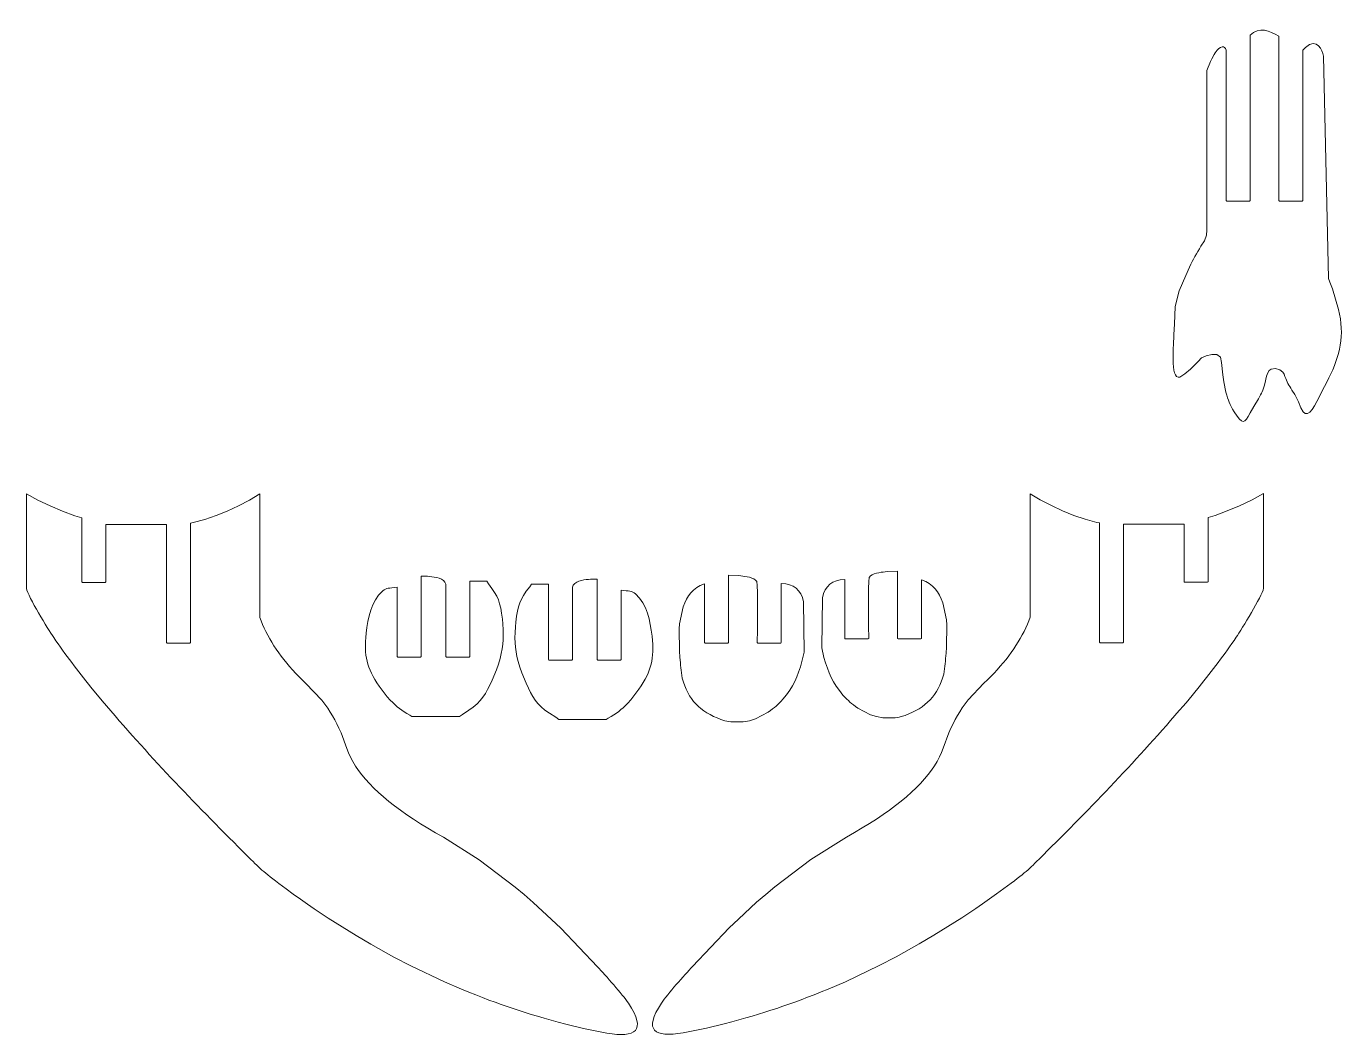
# Model space of a CAD drawing. Header units: inches. Extents: x -12.5 to 8.5, y -8.4 to 12.1.
# Drawn here: x -12.51 to -6.41, y 4.96 to 9.64 of the extents above; entities that cross this region are included whole.
import ezdxf

# ---------------------------------------------------------------- set-up
doc = ezdxf.new("R2010")
doc.units = ezdxf.units.IN
doc.header["$MEASUREMENT"] = 0
doc.layers.add('Layer 1', color=7, linetype='Continuous')

msp = doc.modelspace()

# ---------------------------------------------------------------- linework, layer by layer
at = {"layer": 'Layer 1', "color": 1, "lineweight": 9}
for points, knots in [([(-6.4816, 8.478), (-6.4816, 8.478), (-6.5052, 9.5076), (-6.5052, 9.5076), (-6.5052, 9.5076), (-6.5099, 9.5347), (-6.5347, 9.5948), (-6.5891, 9.547), (-6.5891, 9.547), (-6.5891, 9.547), (-6.6015, 9.5339), (-6.6015, 9.5339), (-6.6015, 9.5339), (-6.6015, 9.5339), (-6.6015, 8.8391), (-6.6015, 8.8391), (-6.6015, 8.8391), (-6.6015, 8.8391), (-6.6043, 8.8363), (-6.6043, 8.8363), (-6.6043, 8.8363), (-6.6043, 8.8363), (-6.7097, 8.8363), (-6.7097, 8.8363), (-6.7097, 8.8363), (-6.7097, 8.8363), (-6.7126, 8.8391), (-6.7126, 8.8391), (-6.7126, 8.8391), (-6.7126, 8.8391), (-6.7126, 9.599), (-6.7126, 9.599), (-6.7126, 9.599), (-6.7552, 9.6255), (-6.8036, 9.6448), (-6.8446, 9.6046), (-6.8446, 9.6046), (-6.8446, 9.6046), (-6.8446, 8.8391), (-6.8446, 8.8391), (-6.8446, 8.8391), (-6.8446, 8.8391), (-6.8474, 8.8363), (-6.8474, 8.8363), (-6.8474, 8.8363), (-6.8474, 8.8363), (-6.9528, 8.8363), (-6.9528, 8.8363), (-6.9528, 8.8363), (-6.9528, 8.8363), (-6.9556, 8.8391), (-6.9556, 8.8391), (-6.9556, 8.8391), (-6.9556, 8.8391), (-6.9556, 9.5342), (-6.9556, 9.5342), (-6.9556, 9.5342), (-6.9619, 9.5571), (-6.9841, 9.5572), (-7.0065, 9.523), (-7.0065, 9.523), (-7.0065, 9.523), (-7.0116, 9.5146), (-7.0116, 9.5146), (-7.0116, 9.5146), (-7.0116, 9.5146), (-7.0225, 9.4943), (-7.0225, 9.4943), (-7.0225, 9.4943), (-7.0225, 9.4943), (-7.0281, 9.4826), (-7.0281, 9.4826), (-7.0281, 9.4826), (-7.0281, 9.4826), (-7.0457, 9.4409), (-7.0457, 9.4409), (-7.0457, 9.4409), (-7.0457, 9.4409), (-7.0457, 8.7347), (-7.0457, 8.7347), (-7.0457, 8.7347), (-7.0457, 8.7347), (-7.0456, 8.7013), (-7.0456, 8.7013), (-7.0456, 8.7013), (-7.0456, 8.7013), (-7.0475, 8.678), (-7.0475, 8.678), (-7.0475, 8.678), (-7.0475, 8.678), (-7.0566, 8.6528), (-7.0566, 8.6528), (-7.0566, 8.6528), (-7.0566, 8.6528), (-7.0724, 8.6272), (-7.0724, 8.6272), (-7.0724, 8.6272), (-7.0921, 8.5943), (-7.1089, 8.5655), (-7.1252, 8.5307), (-7.1252, 8.5307), (-7.1252, 8.5307), (-7.1424, 8.4921), (-7.1424, 8.4921), (-7.1424, 8.4921), (-7.1424, 8.4921), (-7.158, 8.4558), (-7.158, 8.4558), (-7.158, 8.4558), (-7.158, 8.4558), (-7.1727, 8.4214), (-7.1727, 8.4214), (-7.1727, 8.4214), (-7.1727, 8.4214), (-7.1925, 8.3489), (-7.1925, 8.3489), (-7.1925, 8.3489), (-7.1925, 8.3489), (-7.1956, 8.2664), (-7.1956, 8.2664), (-7.1956, 8.2664), (-7.1956, 8.2664), (-7.1976, 8.2183), (-7.1976, 8.2183), (-7.1976, 8.2183), (-7.1976, 8.1851), (-7.2176, 8.0067), (-7.1701, 8.0216), (-7.1701, 8.0216), (-7.1701, 8.0216), (-7.1467, 8.0366), (-7.1467, 8.0366), (-7.1467, 8.0366), (-7.1467, 8.0366), (-7.1213, 8.0584), (-7.1213, 8.0584), (-7.1213, 8.0584), (-7.1213, 8.0584), (-7.0857, 8.0941), (-7.0857, 8.0941), (-7.0857, 8.0941), (-7.0857, 8.0941), (-7.0698, 8.1101), (-7.0698, 8.1101), (-7.0698, 8.1101), (-7.0698, 8.1101), (-7.0489, 8.1204), (-7.0489, 8.1204), (-7.0489, 8.1204), (-7.0489, 8.1204), (-7.0228, 8.1264), (-7.0228, 8.1264), (-7.0228, 8.1264), (-7.0228, 8.1264), (-6.9984, 8.1256), (-6.9984, 8.1256), (-6.9984, 8.1256), (-6.9984, 8.1256), (-6.9827, 8.1131), (-6.9827, 8.1131), (-6.9827, 8.1131), (-6.9827, 8.1131), (-6.9775, 8.0894), (-6.9775, 8.0894), (-6.9775, 8.0894), (-6.9775, 8.0894), (-6.9714, 8.0325), (-6.9714, 8.0325), (-6.9714, 8.0325), (-6.9714, 8.0325), (-6.9664, 7.9998), (-6.9664, 7.9998), (-6.9664, 7.9998), (-6.9664, 7.9998), (-6.9569, 7.9518), (-6.9569, 7.9518), (-6.9569, 7.9518), (-6.9453, 7.9115), (-6.9405, 7.8972), (-6.9187, 7.8611), (-6.9187, 7.8611), (-6.9187, 7.8611), (-6.9188, 7.8611), (-6.9188, 7.8611), (-6.9188, 7.8611), (-6.8795, 7.7986), (-6.8727, 7.8044), (-6.8444, 7.8568), (-6.8444, 7.8568), (-6.8444, 7.8568), (-6.8285, 7.8857), (-6.8285, 7.8857), (-6.8285, 7.8857), (-6.8285, 7.8857), (-6.8068, 7.9203), (-6.8068, 7.9203), (-6.8068, 7.9203), (-6.79, 7.9494), (-6.7863, 7.9573), (-6.7775, 7.9901), (-6.7775, 7.9901), (-6.7775, 7.9901), (-6.7685, 8.0259), (-6.7685, 8.0259), (-6.7685, 8.0259), (-6.7685, 8.0259), (-6.7632, 8.0408), (-6.7632, 8.0408), (-6.7632, 8.0408), (-6.7632, 8.0408), (-6.7566, 8.0517), (-6.7566, 8.0517), (-6.7566, 8.0517), (-6.7566, 8.0517), (-6.7481, 8.0584), (-6.7481, 8.0584), (-6.7481, 8.0584), (-6.7481, 8.0584), (-6.7275, 8.0617), (-6.7275, 8.0617), (-6.7275, 8.0617), (-6.7275, 8.0617), (-6.7077, 8.0558), (-6.7077, 8.0558), (-6.7077, 8.0558), (-6.7077, 8.0558), (-6.6932, 8.044), (-6.6932, 8.044), (-6.6932, 8.044), (-6.6932, 8.044), (-6.6881, 8.0348), (-6.6881, 8.0348), (-6.6881, 8.0348), (-6.6881, 8.0348), (-6.684, 8.0242), (-6.684, 8.0242), (-6.684, 8.0242), (-6.6739, 7.999), (-6.6673, 7.9841), (-6.6519, 7.9614), (-6.6519, 7.9614), (-6.6519, 7.9614), (-6.6382, 7.9407), (-6.6382, 7.9407), (-6.6382, 7.9407), (-6.6382, 7.9407), (-6.6217, 7.9069), (-6.6217, 7.9069), (-6.6217, 7.9069), (-6.5916, 7.8165), (-6.5674, 7.8526), (-6.5362, 7.9079), (-6.5362, 7.9079), (-6.5362, 7.9079), (-6.5001, 7.9779), (-6.5001, 7.9779), (-6.5001, 7.9779), (-6.5001, 7.9779), (-6.4897, 7.9983), (-6.4897, 7.9983), (-6.4897, 7.9983), (-6.4371, 8.1021), (-6.4077, 8.1955), (-6.431, 8.3122), (-6.431, 8.3122), (-6.431, 8.3122), (-6.4364, 8.335), (-6.4364, 8.335), (-6.4364, 8.335), (-6.4364, 8.335), (-6.4639, 8.4295), (-6.4639, 8.4295), (-6.4639, 8.4295), (-6.4639, 8.4295), (-6.4756, 8.4609), (-6.4756, 8.4609), (-6.4756, 8.4609), (-6.4756, 8.4609), (-6.4816, 8.478), (-6.4816, 8.478)], [0, 0, 0, 0, 0.014286, 0.014286, 0.014286, 0.014286, 0.028571, 0.028571, 0.028571, 0.028571, 0.042857, 0.042857, 0.042857, 0.042857, 0.057143, 0.057143, 0.057143, 0.057143, 0.071429, 0.071429, 0.071429, 0.071429, 0.085714, 0.085714, 0.085714, 0.085714, 0.1, 0.1, 0.1, 0.1, 0.114286, 0.114286, 0.114286, 0.114286, 0.128571, 0.128571, 0.128571, 0.128571, 0.142857, 0.142857, 0.142857, 0.142857, 0.157143, 0.157143, 0.157143, 0.157143, 0.171429, 0.171429, 0.171429, 0.171429, 0.185714, 0.185714, 0.185714, 0.185714, 0.2, 0.2, 0.2, 0.2, 0.214286, 0.214286, 0.214286, 0.214286, 0.228571, 0.228571, 0.228571, 0.228571, 0.242857, 0.242857, 0.242857, 0.242857, 0.257143, 0.257143, 0.257143, 0.257143, 0.271429, 0.271429, 0.271429, 0.271429, 0.285714, 0.285714, 0.285714, 0.285714, 0.3, 0.3, 0.3, 0.3, 0.314286, 0.314286, 0.314286, 0.314286, 0.328571, 0.328571, 0.328571, 0.328571, 0.342857, 0.342857, 0.342857, 0.342857, 0.357143, 0.357143, 0.357143, 0.357143, 0.371429, 0.371429, 0.371429, 0.371429, 0.385714, 0.385714, 0.385714, 0.385714, 0.4, 0.4, 0.4, 0.4, 0.414286, 0.414286, 0.414286, 0.414286, 0.428571, 0.428571, 0.428571, 0.428571, 0.442857, 0.442857, 0.442857, 0.442857, 0.457143, 0.457143, 0.457143, 0.457143, 0.471429, 0.471429, 0.471429, 0.471429, 0.485714, 0.485714, 0.485714, 0.485714, 0.5, 0.5, 0.5, 0.5, 0.514286, 0.514286, 0.514286, 0.514286, 0.528571, 0.528571, 0.528571, 0.528571, 0.542857, 0.542857, 0.542857, 0.542857, 0.557143, 0.557143, 0.557143, 0.557143, 0.571429, 0.571429, 0.571429, 0.571429, 0.585714, 0.585714, 0.585714, 0.585714, 0.6, 0.6, 0.6, 0.6, 0.614286, 0.614286, 0.614286, 0.614286, 0.628571, 0.628571, 0.628571, 0.628571, 0.642857, 0.642857, 0.642857, 0.642857, 0.657143, 0.657143, 0.657143, 0.657143, 0.671429, 0.671429, 0.671429, 0.671429, 0.685714, 0.685714, 0.685714, 0.685714, 0.7, 0.7, 0.7, 0.7, 0.714286, 0.714286, 0.714286, 0.714286, 0.728571, 0.728571, 0.728571, 0.728571, 0.742857, 0.742857, 0.742857, 0.742857, 0.757143, 0.757143, 0.757143, 0.757143, 0.771429, 0.771429, 0.771429, 0.771429, 0.785714, 0.785714, 0.785714, 0.785714, 0.8, 0.8, 0.8, 0.8, 0.814286, 0.814286, 0.814286, 0.814286, 0.828571, 0.828571, 0.828571, 0.828571, 0.842857, 0.842857, 0.842857, 0.842857, 0.857143, 0.857143, 0.857143, 0.857143, 0.871429, 0.871429, 0.871429, 0.871429, 0.885714, 0.885714, 0.885714, 0.885714, 0.9, 0.9, 0.9, 0.9, 0.914286, 0.914286, 0.914286, 0.914286, 0.928571, 0.928571, 0.928571, 0.928571, 0.942857, 0.942857, 0.942857, 0.942857, 0.957143, 0.957143, 0.957143, 0.957143, 0.971429, 0.971429, 0.971429, 0.971429, 0.985714, 0.985714, 0.985714, 0.985714, 1, 1, 1, 1]), ([(-11.7507, 6.7902), (-11.7507, 6.7902), (-11.8562, 6.7902), (-11.8562, 6.7902), (-11.8562, 6.7902), (-11.8562, 6.7902), (-11.859, 6.793), (-11.859, 6.793), (-11.859, 6.793), (-11.859, 6.793), (-11.859, 7.3394), (-11.859, 7.3394), (-11.859, 7.3394), (-11.859, 7.3394), (-12.1391, 7.3394), (-12.1391, 7.3394), (-12.1391, 7.3394), (-12.1391, 7.3394), (-12.1391, 7.0733), (-12.1391, 7.0733), (-12.1391, 7.0733), (-12.1391, 7.0733), (-12.1419, 7.0705), (-12.1419, 7.0705), (-12.1419, 7.0705), (-12.1419, 7.0705), (-12.2473, 7.0705), (-12.2473, 7.0705), (-12.2473, 7.0705), (-12.2473, 7.0705), (-12.2502, 7.0733), (-12.2502, 7.0733), (-12.2502, 7.0733), (-12.2502, 7.0733), (-12.2502, 7.3698), (-12.2502, 7.3698), (-12.2502, 7.3698), (-12.2502, 7.3698), (-12.2827, 7.38), (-12.2827, 7.38), (-12.2827, 7.38), (-12.2827, 7.38), (-12.3393, 7.4009), (-12.3393, 7.4009), (-12.3393, 7.4009), (-12.3393, 7.4009), (-12.3963, 7.425), (-12.3963, 7.425), (-12.3963, 7.425), (-12.3963, 7.425), (-12.4536, 7.4523), (-12.4536, 7.4523), (-12.4536, 7.4523), (-12.4536, 7.4523), (-12.5071, 7.4807), (-12.5071, 7.4807), (-12.5071, 7.4807), (-12.5071, 7.4807), (-12.5071, 7.043), (-12.5071, 7.043), (-12.5071, 7.043), (-12.4992, 7.0053), (-12.4063, 6.8546), (-12.3807, 6.8165), (-12.3807, 6.8165), (-12.3262, 6.7357), (-12.2692, 6.6628), (-12.2088, 6.5867), (-12.2088, 6.5867), (-12.2088, 6.5867), (-12.156, 6.5226), (-12.156, 6.5226), (-12.156, 6.5226), (-11.9452, 6.2741), (-11.7359, 6.0551), (-11.5048, 5.8253), (-11.5048, 5.8253), (-11.4277, 5.7486), (-11.4248, 5.7423), (-11.3387, 5.6777), (-11.3387, 5.6777), (-11.1581, 5.5421), (-11.0037, 5.4451), (-10.8064, 5.3367), (-10.8064, 5.3367), (-10.8064, 5.3367), (-10.7286, 5.2963), (-10.7286, 5.2963), (-10.7286, 5.2963), (-10.7286, 5.2963), (-10.572, 5.2218), (-10.572, 5.2218), (-10.572, 5.2218), (-10.572, 5.2218), (-10.4931, 5.1878), (-10.4931, 5.1878), (-10.4931, 5.1878), (-10.309, 5.1133), (-10.2029, 5.0777), (-10.011, 5.0267), (-10.011, 5.0267), (-10.011, 5.0267), (-9.9293, 5.0072), (-9.9293, 5.0072), (-9.9293, 5.0072), (-9.9293, 5.0072), (-9.8213, 4.9847), (-9.8213, 4.9847), (-9.8213, 4.9847), (-9.6882, 4.9641), (-9.6361, 4.993), (-9.7212, 5.1231), (-9.7212, 5.1231), (-9.7486, 5.165), (-9.8278, 5.2514), (-9.8643, 5.2924), (-9.8643, 5.2924), (-9.8643, 5.2924), (-10.0349, 5.4707), (-10.0349, 5.4707), (-10.0349, 5.4707), (-10.0349, 5.4707), (-10.0772, 5.5116), (-10.0772, 5.5116), (-10.0772, 5.5116), (-10.0772, 5.5116), (-10.1616, 5.5893), (-10.1616, 5.5893), (-10.1616, 5.5893), (-10.1616, 5.5893), (-10.2036, 5.626), (-10.2036, 5.626), (-10.2036, 5.626), (-10.2036, 5.626), (-10.2455, 5.6612), (-10.2455, 5.6612), (-10.2455, 5.6612), (-10.2455, 5.6612), (-10.4121, 5.7878), (-10.4121, 5.7878), (-10.4121, 5.7878), (-10.4121, 5.7878), (-10.5768, 5.8914), (-10.5768, 5.8914), (-10.5768, 5.8914), (-10.5768, 5.8914), (-10.614, 5.9123), (-10.614, 5.9123), (-10.614, 5.9123), (-10.614, 5.9123), (-10.6496, 5.9332), (-10.6496, 5.9332), (-10.6496, 5.9332), (-10.6496, 5.9332), (-10.6836, 5.954), (-10.6836, 5.954), (-10.6836, 5.954), (-10.6836, 5.954), (-10.7162, 5.9748), (-10.7162, 5.9748), (-10.7162, 5.9748), (-10.7162, 5.9748), (-10.7471, 5.9956), (-10.7471, 5.9956), (-10.7471, 5.9956), (-10.7471, 5.9956), (-10.7765, 6.0163), (-10.7765, 6.0163), (-10.7765, 6.0163), (-10.7765, 6.0163), (-10.8043, 6.037), (-10.8043, 6.037), (-10.8043, 6.037), (-10.8043, 6.037), (-10.8306, 6.0576), (-10.8306, 6.0576), (-10.8306, 6.0576), (-10.8306, 6.0576), (-10.8553, 6.0782), (-10.8553, 6.0782), (-10.8553, 6.0782), (-10.8553, 6.0782), (-10.8785, 6.0987), (-10.8785, 6.0987), (-10.8785, 6.0987), (-10.8785, 6.0987), (-10.9001, 6.1192), (-10.9001, 6.1192), (-10.9001, 6.1192), (-10.9001, 6.1192), (-10.9201, 6.1397), (-10.9201, 6.1397), (-10.9201, 6.1397), (-10.9201, 6.1397), (-10.9386, 6.1601), (-10.9386, 6.1601), (-10.9386, 6.1601), (-10.9386, 6.1601), (-10.9555, 6.1805), (-10.9555, 6.1805), (-10.9555, 6.1805), (-10.9555, 6.1805), (-10.9709, 6.2009), (-10.9709, 6.2009), (-10.9709, 6.2009), (-10.9709, 6.2009), (-10.9847, 6.2212), (-10.9847, 6.2212), (-10.9847, 6.2212), (-10.9847, 6.2212), (-10.9969, 6.2416), (-10.9969, 6.2416), (-10.9969, 6.2416), (-10.9969, 6.2416), (-11.0076, 6.2618), (-11.0076, 6.2618), (-11.0076, 6.2618), (-11.0076, 6.2618), (-11.0167, 6.2821), (-11.0167, 6.2821), (-11.0167, 6.2821), (-11.0167, 6.2821), (-11.0242, 6.3023), (-11.0242, 6.3023), (-11.0242, 6.3023), (-11.0242, 6.3023), (-11.0509, 6.3742), (-11.0509, 6.3742), (-11.0509, 6.3742), (-11.0775, 6.4345), (-11.0998, 6.474), (-11.1401, 6.5262), (-11.1401, 6.5262), (-11.1401, 6.5262), (-11.2134, 6.603), (-11.2134, 6.603), (-11.2134, 6.603), (-11.2134, 6.603), (-11.2296, 6.6187), (-11.2296, 6.6187), (-11.2296, 6.6187), (-11.2296, 6.6187), (-11.2453, 6.6344), (-11.2453, 6.6344), (-11.2453, 6.6344), (-11.2453, 6.6344), (-11.2604, 6.6502), (-11.2604, 6.6502), (-11.2604, 6.6502), (-11.2604, 6.6502), (-11.275, 6.666), (-11.275, 6.666), (-11.275, 6.666), (-11.275, 6.666), (-11.289, 6.6819), (-11.289, 6.6819), (-11.289, 6.6819), (-11.289, 6.6819), (-11.3024, 6.6978), (-11.3024, 6.6978), (-11.3024, 6.6978), (-11.3024, 6.6978), (-11.3154, 6.7137), (-11.3154, 6.7137), (-11.3154, 6.7137), (-11.3154, 6.7137), (-11.3277, 6.7297), (-11.3277, 6.7297), (-11.3277, 6.7297), (-11.3277, 6.7297), (-11.3395, 6.7458), (-11.3395, 6.7458), (-11.3395, 6.7458), (-11.3395, 6.7458), (-11.3508, 6.7619), (-11.3508, 6.7619), (-11.3508, 6.7619), (-11.3508, 6.7619), (-11.3615, 6.7781), (-11.3615, 6.7781), (-11.3615, 6.7781), (-11.3615, 6.7781), (-11.3716, 6.7943), (-11.3716, 6.7943), (-11.3716, 6.7943), (-11.3716, 6.7943), (-11.3812, 6.8106), (-11.3812, 6.8106), (-11.3812, 6.8106), (-11.3812, 6.8106), (-11.3902, 6.8269), (-11.3902, 6.8269), (-11.3902, 6.8269), (-11.3902, 6.8269), (-11.3987, 6.8432), (-11.3987, 6.8432), (-11.3987, 6.8432), (-11.3987, 6.8432), (-11.4066, 6.8596), (-11.4066, 6.8596), (-11.4066, 6.8596), (-11.4066, 6.8596), (-11.414, 6.8761), (-11.414, 6.8761), (-11.414, 6.8761), (-11.414, 6.8761), (-11.4208, 6.8926), (-11.4208, 6.8926), (-11.4208, 6.8926), (-11.4208, 6.8926), (-11.4271, 6.9092), (-11.4271, 6.9092), (-11.4271, 6.9092), (-11.4271, 6.9092), (-11.4272, 7.4804), (-11.4272, 7.4804), (-11.4272, 7.4804), (-11.4272, 7.4804), (-11.474, 7.4525), (-11.474, 7.4525), (-11.474, 7.4525), (-11.474, 7.4525), (-11.5255, 7.4251), (-11.5255, 7.4251), (-11.5255, 7.4251), (-11.5255, 7.4251), (-11.5773, 7.401), (-11.5773, 7.401), (-11.5773, 7.401), (-11.5773, 7.401), (-11.6295, 7.3801), (-11.6295, 7.3801), (-11.6295, 7.3801), (-11.6295, 7.3801), (-11.682, 7.3623), (-11.682, 7.3623), (-11.682, 7.3623), (-11.682, 7.3623), (-11.7349, 7.3478), (-11.7349, 7.3478), (-11.7349, 7.3478), (-11.7349, 7.3478), (-11.7479, 7.3451), (-11.7479, 7.3451), (-11.7479, 7.3451), (-11.7479, 7.3451), (-11.7479, 6.793), (-11.7479, 6.793), (-11.7479, 6.793), (-11.7479, 6.793), (-11.7507, 6.7902), (-11.7507, 6.7902)], [0, 0, 0, 0, 0.011364, 0.011364, 0.011364, 0.011364, 0.022727, 0.022727, 0.022727, 0.022727, 0.034091, 0.034091, 0.034091, 0.034091, 0.045455, 0.045455, 0.045455, 0.045455, 0.056818, 0.056818, 0.056818, 0.056818, 0.068182, 0.068182, 0.068182, 0.068182, 0.079545, 0.079545, 0.079545, 0.079545, 0.090909, 0.090909, 0.090909, 0.090909, 0.102273, 0.102273, 0.102273, 0.102273, 0.113636, 0.113636, 0.113636, 0.113636, 0.125, 0.125, 0.125, 0.125, 0.136364, 0.136364, 0.136364, 0.136364, 0.147727, 0.147727, 0.147727, 0.147727, 0.159091, 0.159091, 0.159091, 0.159091, 0.170455, 0.170455, 0.170455, 0.170455, 0.181818, 0.181818, 0.181818, 0.181818, 0.193182, 0.193182, 0.193182, 0.193182, 0.204545, 0.204545, 0.204545, 0.204545, 0.215909, 0.215909, 0.215909, 0.215909, 0.227273, 0.227273, 0.227273, 0.227273, 0.238636, 0.238636, 0.238636, 0.238636, 0.25, 0.25, 0.25, 0.25, 0.261364, 0.261364, 0.261364, 0.261364, 0.272727, 0.272727, 0.272727, 0.272727, 0.284091, 0.284091, 0.284091, 0.284091, 0.295455, 0.295455, 0.295455, 0.295455, 0.306818, 0.306818, 0.306818, 0.306818, 0.318182, 0.318182, 0.318182, 0.318182, 0.329545, 0.329545, 0.329545, 0.329545, 0.340909, 0.340909, 0.340909, 0.340909, 0.352273, 0.352273, 0.352273, 0.352273, 0.363636, 0.363636, 0.363636, 0.363636, 0.375, 0.375, 0.375, 0.375, 0.386364, 0.386364, 0.386364, 0.386364, 0.397727, 0.397727, 0.397727, 0.397727, 0.409091, 0.409091, 0.409091, 0.409091, 0.420455, 0.420455, 0.420455, 0.420455, 0.431818, 0.431818, 0.431818, 0.431818, 0.443182, 0.443182, 0.443182, 0.443182, 0.454545, 0.454545, 0.454545, 0.454545, 0.465909, 0.465909, 0.465909, 0.465909, 0.477273, 0.477273, 0.477273, 0.477273, 0.488636, 0.488636, 0.488636, 0.488636, 0.5, 0.5, 0.5, 0.5, 0.511364, 0.511364, 0.511364, 0.511364, 0.522727, 0.522727, 0.522727, 0.522727, 0.534091, 0.534091, 0.534091, 0.534091, 0.545455, 0.545455, 0.545455, 0.545455, 0.556818, 0.556818, 0.556818, 0.556818, 0.568182, 0.568182, 0.568182, 0.568182, 0.579545, 0.579545, 0.579545, 0.579545, 0.590909, 0.590909, 0.590909, 0.590909, 0.602273, 0.602273, 0.602273, 0.602273, 0.613636, 0.613636, 0.613636, 0.613636, 0.625, 0.625, 0.625, 0.625, 0.636364, 0.636364, 0.636364, 0.636364, 0.647727, 0.647727, 0.647727, 0.647727, 0.659091, 0.659091, 0.659091, 0.659091, 0.670455, 0.670455, 0.670455, 0.670455, 0.681818, 0.681818, 0.681818, 0.681818, 0.693182, 0.693182, 0.693182, 0.693182, 0.704545, 0.704545, 0.704545, 0.704545, 0.715909, 0.715909, 0.715909, 0.715909, 0.727273, 0.727273, 0.727273, 0.727273, 0.738636, 0.738636, 0.738636, 0.738636, 0.75, 0.75, 0.75, 0.75, 0.761364, 0.761364, 0.761364, 0.761364, 0.772727, 0.772727, 0.772727, 0.772727, 0.784091, 0.784091, 0.784091, 0.784091, 0.795455, 0.795455, 0.795455, 0.795455, 0.806818, 0.806818, 0.806818, 0.806818, 0.818182, 0.818182, 0.818182, 0.818182, 0.829545, 0.829545, 0.829545, 0.829545, 0.840909, 0.840909, 0.840909, 0.840909, 0.852273, 0.852273, 0.852273, 0.852273, 0.863636, 0.863636, 0.863636, 0.863636, 0.875, 0.875, 0.875, 0.875, 0.886364, 0.886364, 0.886364, 0.886364, 0.897727, 0.897727, 0.897727, 0.897727, 0.909091, 0.909091, 0.909091, 0.909091, 0.920455, 0.920455, 0.920455, 0.920455, 0.931818, 0.931818, 0.931818, 0.931818, 0.943182, 0.943182, 0.943182, 0.943182, 0.954545, 0.954545, 0.954545, 0.954545, 0.965909, 0.965909, 0.965909, 0.965909, 0.977273, 0.977273, 0.977273, 0.977273, 0.988636, 0.988636, 0.988636, 0.988636, 1, 1, 1, 1]), ([(-7.5391, 6.7914), (-7.5391, 6.7914), (-7.4336, 6.7914), (-7.4336, 6.7914), (-7.4336, 6.7914), (-7.4336, 6.7914), (-7.4308, 6.7942), (-7.4308, 6.7942), (-7.4308, 6.7942), (-7.4308, 6.7942), (-7.4308, 7.3406), (-7.4308, 7.3406), (-7.4308, 7.3406), (-7.4308, 7.3406), (-7.1507, 7.3406), (-7.1507, 7.3406), (-7.1507, 7.3406), (-7.1507, 7.3406), (-7.1507, 7.0745), (-7.1507, 7.0745), (-7.1507, 7.0745), (-7.1507, 7.0745), (-7.1479, 7.0717), (-7.1479, 7.0717), (-7.1479, 7.0717), (-7.1479, 7.0717), (-7.0425, 7.0717), (-7.0425, 7.0717), (-7.0425, 7.0717), (-7.0425, 7.0717), (-7.0396, 7.0745), (-7.0396, 7.0745), (-7.0396, 7.0745), (-7.0396, 7.0745), (-7.0396, 7.371), (-7.0396, 7.371), (-7.0396, 7.371), (-7.0396, 7.371), (-7.0071, 7.3812), (-7.0071, 7.3812), (-7.0071, 7.3812), (-7.0071, 7.3812), (-6.9505, 7.4021), (-6.9505, 7.4021), (-6.9505, 7.4021), (-6.9505, 7.4021), (-6.8935, 7.4263), (-6.8935, 7.4263), (-6.8935, 7.4263), (-6.8935, 7.4263), (-6.8362, 7.4536), (-6.8362, 7.4536), (-6.8362, 7.4536), (-6.8362, 7.4536), (-6.7827, 7.482), (-6.7827, 7.482), (-6.7827, 7.482), (-6.7827, 7.482), (-6.7827, 7.0442), (-6.7827, 7.0442), (-6.7827, 7.0442), (-6.7906, 7.0065), (-6.8834, 6.8559), (-6.9091, 6.8178), (-6.9091, 6.8178), (-6.9635, 6.7369), (-7.0205, 6.664), (-7.081, 6.5879), (-7.081, 6.5879), (-7.081, 6.5879), (-7.1337, 6.5238), (-7.1337, 6.5238), (-7.1337, 6.5238), (-7.3446, 6.2753), (-7.5539, 6.0564), (-7.785, 5.8266), (-7.785, 5.8266), (-7.8621, 5.7499), (-7.865, 5.7435), (-7.9511, 5.6789), (-7.9511, 5.6789), (-8.1317, 5.5434), (-8.2861, 5.4464), (-8.4834, 5.338), (-8.4834, 5.338), (-8.4834, 5.338), (-8.5612, 5.2976), (-8.5612, 5.2976), (-8.5612, 5.2976), (-8.5612, 5.2976), (-8.7178, 5.2231), (-8.7178, 5.2231), (-8.7178, 5.2231), (-8.7178, 5.2231), (-8.7966, 5.189), (-8.7966, 5.189), (-8.7966, 5.189), (-8.9808, 5.1146), (-9.0869, 5.079), (-9.2788, 5.028), (-9.2788, 5.028), (-9.2788, 5.028), (-9.3605, 5.0084), (-9.3605, 5.0084), (-9.3605, 5.0084), (-9.3605, 5.0084), (-9.4685, 4.986), (-9.4685, 4.986), (-9.4685, 4.986), (-9.6016, 4.9654), (-9.6537, 4.9942), (-9.5686, 5.1244), (-9.5686, 5.1244), (-9.5411, 5.1663), (-9.462, 5.2526), (-9.4254, 5.2937), (-9.4254, 5.2937), (-9.4254, 5.2937), (-9.2549, 5.472), (-9.2549, 5.472), (-9.2549, 5.472), (-9.2549, 5.472), (-9.2126, 5.5129), (-9.2126, 5.5129), (-9.2126, 5.5129), (-9.2126, 5.5129), (-9.1282, 5.5905), (-9.1282, 5.5905), (-9.1282, 5.5905), (-9.1282, 5.5905), (-9.0861, 5.6273), (-9.0861, 5.6273), (-9.0861, 5.6273), (-9.0861, 5.6273), (-9.0443, 5.6625), (-9.0443, 5.6625), (-9.0443, 5.6625), (-9.0443, 5.6625), (-8.8777, 5.7891), (-8.8777, 5.7891), (-8.8777, 5.7891), (-8.8777, 5.7891), (-8.713, 5.8927), (-8.713, 5.8927), (-8.713, 5.8927), (-8.713, 5.8927), (-8.6758, 5.9136), (-8.6758, 5.9136), (-8.6758, 5.9136), (-8.6758, 5.9136), (-8.6402, 5.9345), (-8.6402, 5.9345), (-8.6402, 5.9345), (-8.6402, 5.9345), (-8.6061, 5.9553), (-8.6061, 5.9553), (-8.6061, 5.9553), (-8.6061, 5.9553), (-8.5736, 5.9761), (-8.5736, 5.9761), (-8.5736, 5.9761), (-8.5736, 5.9761), (-8.5427, 5.9968), (-8.5427, 5.9968), (-8.5427, 5.9968), (-8.5427, 5.9968), (-8.5133, 6.0175), (-8.5133, 6.0175), (-8.5133, 6.0175), (-8.5133, 6.0175), (-8.4855, 6.0382), (-8.4855, 6.0382), (-8.4855, 6.0382), (-8.4855, 6.0382), (-8.4592, 6.0588), (-8.4592, 6.0588), (-8.4592, 6.0588), (-8.4592, 6.0588), (-8.4345, 6.0794), (-8.4345, 6.0794), (-8.4345, 6.0794), (-8.4345, 6.0794), (-8.4113, 6.1), (-8.4113, 6.1), (-8.4113, 6.1), (-8.4113, 6.1), (-8.3897, 6.1205), (-8.3897, 6.1205), (-8.3897, 6.1205), (-8.3897, 6.1205), (-8.3697, 6.1409), (-8.3697, 6.1409), (-8.3697, 6.1409), (-8.3697, 6.1409), (-8.3512, 6.1614), (-8.3512, 6.1614), (-8.3512, 6.1614), (-8.3512, 6.1614), (-8.3343, 6.1818), (-8.3343, 6.1818), (-8.3343, 6.1818), (-8.3343, 6.1818), (-8.3189, 6.2022), (-8.3189, 6.2022), (-8.3189, 6.2022), (-8.3189, 6.2022), (-8.3051, 6.2225), (-8.3051, 6.2225), (-8.3051, 6.2225), (-8.3051, 6.2225), (-8.2929, 6.2428), (-8.2929, 6.2428), (-8.2929, 6.2428), (-8.2929, 6.2428), (-8.2822, 6.2631), (-8.2822, 6.2631), (-8.2822, 6.2631), (-8.2822, 6.2631), (-8.2731, 6.2833), (-8.2731, 6.2833), (-8.2731, 6.2833), (-8.2731, 6.2833), (-8.2656, 6.3036), (-8.2656, 6.3036), (-8.2656, 6.3036), (-8.2656, 6.3036), (-8.2388, 6.3755), (-8.2388, 6.3755), (-8.2388, 6.3755), (-8.2123, 6.4357), (-8.19, 6.4752), (-8.1497, 6.5275), (-8.1497, 6.5275), (-8.1497, 6.5275), (-8.0764, 6.6043), (-8.0764, 6.6043), (-8.0764, 6.6043), (-8.0764, 6.6043), (-8.0602, 6.62), (-8.0602, 6.62), (-8.0602, 6.62), (-8.0602, 6.62), (-8.0445, 6.6357), (-8.0445, 6.6357), (-8.0445, 6.6357), (-8.0445, 6.6357), (-8.0294, 6.6514), (-8.0294, 6.6514), (-8.0294, 6.6514), (-8.0294, 6.6514), (-8.0148, 6.6672), (-8.0148, 6.6672), (-8.0148, 6.6672), (-8.0148, 6.6672), (-8.0008, 6.6831), (-8.0008, 6.6831), (-8.0008, 6.6831), (-8.0008, 6.6831), (-7.9873, 6.699), (-7.9873, 6.699), (-7.9873, 6.699), (-7.9873, 6.699), (-7.9744, 6.715), (-7.9744, 6.715), (-7.9744, 6.715), (-7.9744, 6.715), (-7.9621, 6.731), (-7.9621, 6.731), (-7.9621, 6.731), (-7.9621, 6.731), (-7.9503, 6.747), (-7.9503, 6.747), (-7.9503, 6.747), (-7.9503, 6.747), (-7.939, 6.7632), (-7.939, 6.7632), (-7.939, 6.7632), (-7.939, 6.7632), (-7.9283, 6.7793), (-7.9283, 6.7793), (-7.9283, 6.7793), (-7.9283, 6.7793), (-7.9182, 6.7955), (-7.9182, 6.7955), (-7.9182, 6.7955), (-7.9182, 6.7955), (-7.9086, 6.8118), (-7.9086, 6.8118), (-7.9086, 6.8118), (-7.9086, 6.8118), (-7.8996, 6.8281), (-7.8996, 6.8281), (-7.8996, 6.8281), (-7.8996, 6.8281), (-7.8911, 6.8445), (-7.8911, 6.8445), (-7.8911, 6.8445), (-7.8911, 6.8445), (-7.8832, 6.8609), (-7.8832, 6.8609), (-7.8832, 6.8609), (-7.8832, 6.8609), (-7.8758, 6.8774), (-7.8758, 6.8774), (-7.8758, 6.8774), (-7.8758, 6.8774), (-7.869, 6.8939), (-7.869, 6.8939), (-7.869, 6.8939), (-7.869, 6.8939), (-7.8627, 6.9104), (-7.8627, 6.9104), (-7.8627, 6.9104), (-7.8627, 6.9104), (-7.8625, 7.4817), (-7.8625, 7.4817), (-7.8625, 7.4817), (-7.8625, 7.4817), (-7.8158, 7.4537), (-7.8158, 7.4537), (-7.8158, 7.4537), (-7.8158, 7.4537), (-7.7643, 7.4264), (-7.7643, 7.4264), (-7.7643, 7.4264), (-7.7643, 7.4264), (-7.7125, 7.4022), (-7.7125, 7.4022), (-7.7125, 7.4022), (-7.7125, 7.4022), (-7.6603, 7.3813), (-7.6603, 7.3813), (-7.6603, 7.3813), (-7.6603, 7.3813), (-7.6078, 7.3636), (-7.6078, 7.3636), (-7.6078, 7.3636), (-7.6078, 7.3636), (-7.5549, 7.3491), (-7.5549, 7.3491), (-7.5549, 7.3491), (-7.5549, 7.3491), (-7.5419, 7.3463), (-7.5419, 7.3463), (-7.5419, 7.3463), (-7.5419, 7.3463), (-7.5419, 6.7942), (-7.5419, 6.7942), (-7.5419, 6.7942), (-7.5419, 6.7942), (-7.5391, 6.7914), (-7.5391, 6.7914)], [0, 0, 0, 0, 0.011364, 0.011364, 0.011364, 0.011364, 0.022727, 0.022727, 0.022727, 0.022727, 0.034091, 0.034091, 0.034091, 0.034091, 0.045455, 0.045455, 0.045455, 0.045455, 0.056818, 0.056818, 0.056818, 0.056818, 0.068182, 0.068182, 0.068182, 0.068182, 0.079545, 0.079545, 0.079545, 0.079545, 0.090909, 0.090909, 0.090909, 0.090909, 0.102273, 0.102273, 0.102273, 0.102273, 0.113636, 0.113636, 0.113636, 0.113636, 0.125, 0.125, 0.125, 0.125, 0.136364, 0.136364, 0.136364, 0.136364, 0.147727, 0.147727, 0.147727, 0.147727, 0.159091, 0.159091, 0.159091, 0.159091, 0.170455, 0.170455, 0.170455, 0.170455, 0.181818, 0.181818, 0.181818, 0.181818, 0.193182, 0.193182, 0.193182, 0.193182, 0.204545, 0.204545, 0.204545, 0.204545, 0.215909, 0.215909, 0.215909, 0.215909, 0.227273, 0.227273, 0.227273, 0.227273, 0.238636, 0.238636, 0.238636, 0.238636, 0.25, 0.25, 0.25, 0.25, 0.261364, 0.261364, 0.261364, 0.261364, 0.272727, 0.272727, 0.272727, 0.272727, 0.284091, 0.284091, 0.284091, 0.284091, 0.295455, 0.295455, 0.295455, 0.295455, 0.306818, 0.306818, 0.306818, 0.306818, 0.318182, 0.318182, 0.318182, 0.318182, 0.329545, 0.329545, 0.329545, 0.329545, 0.340909, 0.340909, 0.340909, 0.340909, 0.352273, 0.352273, 0.352273, 0.352273, 0.363636, 0.363636, 0.363636, 0.363636, 0.375, 0.375, 0.375, 0.375, 0.386364, 0.386364, 0.386364, 0.386364, 0.397727, 0.397727, 0.397727, 0.397727, 0.409091, 0.409091, 0.409091, 0.409091, 0.420455, 0.420455, 0.420455, 0.420455, 0.431818, 0.431818, 0.431818, 0.431818, 0.443182, 0.443182, 0.443182, 0.443182, 0.454545, 0.454545, 0.454545, 0.454545, 0.465909, 0.465909, 0.465909, 0.465909, 0.477273, 0.477273, 0.477273, 0.477273, 0.488636, 0.488636, 0.488636, 0.488636, 0.5, 0.5, 0.5, 0.5, 0.511364, 0.511364, 0.511364, 0.511364, 0.522727, 0.522727, 0.522727, 0.522727, 0.534091, 0.534091, 0.534091, 0.534091, 0.545455, 0.545455, 0.545455, 0.545455, 0.556818, 0.556818, 0.556818, 0.556818, 0.568182, 0.568182, 0.568182, 0.568182, 0.579545, 0.579545, 0.579545, 0.579545, 0.590909, 0.590909, 0.590909, 0.590909, 0.602273, 0.602273, 0.602273, 0.602273, 0.613636, 0.613636, 0.613636, 0.613636, 0.625, 0.625, 0.625, 0.625, 0.636364, 0.636364, 0.636364, 0.636364, 0.647727, 0.647727, 0.647727, 0.647727, 0.659091, 0.659091, 0.659091, 0.659091, 0.670455, 0.670455, 0.670455, 0.670455, 0.681818, 0.681818, 0.681818, 0.681818, 0.693182, 0.693182, 0.693182, 0.693182, 0.704545, 0.704545, 0.704545, 0.704545, 0.715909, 0.715909, 0.715909, 0.715909, 0.727273, 0.727273, 0.727273, 0.727273, 0.738636, 0.738636, 0.738636, 0.738636, 0.75, 0.75, 0.75, 0.75, 0.761364, 0.761364, 0.761364, 0.761364, 0.772727, 0.772727, 0.772727, 0.772727, 0.784091, 0.784091, 0.784091, 0.784091, 0.795455, 0.795455, 0.795455, 0.795455, 0.806818, 0.806818, 0.806818, 0.806818, 0.818182, 0.818182, 0.818182, 0.818182, 0.829545, 0.829545, 0.829545, 0.829545, 0.840909, 0.840909, 0.840909, 0.840909, 0.852273, 0.852273, 0.852273, 0.852273, 0.863636, 0.863636, 0.863636, 0.863636, 0.875, 0.875, 0.875, 0.875, 0.886364, 0.886364, 0.886364, 0.886364, 0.897727, 0.897727, 0.897727, 0.897727, 0.909091, 0.909091, 0.909091, 0.909091, 0.920455, 0.920455, 0.920455, 0.920455, 0.931818, 0.931818, 0.931818, 0.931818, 0.943182, 0.943182, 0.943182, 0.943182, 0.954545, 0.954545, 0.954545, 0.954545, 0.965909, 0.965909, 0.965909, 0.965909, 0.977273, 0.977273, 0.977273, 0.977273, 0.988636, 0.988636, 0.988636, 0.988636, 1, 1, 1, 1]), ([(-10.5667, 7.0625), (-10.5667, 7.0625), (-10.5664, 6.7275), (-10.5664, 6.7275), (-10.5664, 6.7275), (-10.5664, 6.7275), (-10.5636, 6.7246), (-10.5636, 6.7246), (-10.5636, 6.7246), (-10.5636, 6.7246), (-10.4582, 6.7246), (-10.4582, 6.7246), (-10.4582, 6.7246), (-10.4582, 6.7246), (-10.4553, 6.7275), (-10.4553, 6.7275), (-10.4553, 6.7275), (-10.4553, 6.7275), (-10.4553, 7.0764), (-10.4553, 7.0764), (-10.4553, 7.0764), (-10.4553, 7.0764), (-10.377, 7.0764), (-10.377, 7.0764), (-10.377, 7.0764), (-10.377, 7.0764), (-10.3689, 7.0649), (-10.3689, 7.0649), (-10.3689, 7.0649), (-10.3689, 7.0649), (-10.3688, 7.0648), (-10.3688, 7.0648), (-10.3688, 7.0648), (-10.3224, 7.0042), (-10.3152, 6.9825), (-10.3044, 6.9006), (-10.3044, 6.9006), (-10.3044, 6.9006), (-10.3025, 6.879), (-10.3025, 6.879), (-10.3025, 6.879), (-10.2985, 6.8036), (-10.3007, 6.7651), (-10.3231, 6.6927), (-10.3231, 6.6927), (-10.3231, 6.6927), (-10.3322, 6.6672), (-10.3322, 6.6672), (-10.3322, 6.6672), (-10.3322, 6.6672), (-10.3519, 6.6192), (-10.3519, 6.6192), (-10.3519, 6.6192), (-10.3818, 6.5542), (-10.4001, 6.5196), (-10.4598, 6.4794), (-10.4598, 6.4794), (-10.4598, 6.4794), (-10.4898, 6.4605), (-10.4898, 6.4605), (-10.4898, 6.4605), (-10.4898, 6.4605), (-10.5038, 6.451), (-10.5038, 6.451), (-10.5038, 6.451), (-10.5038, 6.451), (-10.7229, 6.451), (-10.7229, 6.451), (-10.7229, 6.451), (-10.7229, 6.451), (-10.7324, 6.4564), (-10.7324, 6.4564), (-10.7324, 6.4564), (-10.7712, 6.4786), (-10.792, 6.4943), (-10.8233, 6.5266), (-10.8233, 6.5266), (-10.8233, 6.5266), (-10.837, 6.5418), (-10.837, 6.5418), (-10.837, 6.5418), (-10.837, 6.5418), (-10.8745, 6.5907), (-10.8745, 6.5907), (-10.8745, 6.5907), (-10.933, 6.6774), (-10.946, 6.73), (-10.9354, 6.8357), (-10.9354, 6.8357), (-10.9354, 6.8357), (-10.9354, 6.8357), (-10.9354, 6.8357), (-10.9354, 6.8357), (-10.9247, 6.9094), (-10.9141, 6.9819), (-10.8582, 7.0322), (-10.8582, 7.0322), (-10.8416, 7.0471), (-10.8297, 7.0438), (-10.7919, 7.0488), (-10.7919, 7.0488), (-10.7919, 7.0488), (-10.7919, 6.7275), (-10.7919, 6.7275), (-10.7919, 6.7275), (-10.7919, 6.7275), (-10.7891, 6.7246), (-10.7891, 6.7246), (-10.7891, 6.7246), (-10.7891, 6.7246), (-10.6837, 6.7246), (-10.6837, 6.7246), (-10.6837, 6.7246), (-10.6837, 6.7246), (-10.6809, 6.7275), (-10.6809, 6.7275), (-10.6809, 6.7275), (-10.6809, 6.7275), (-10.6809, 7.1005), (-10.6809, 7.1005), (-10.6809, 7.1005), (-10.6809, 7.1005), (-10.6506, 7.0995), (-10.6506, 7.0995), (-10.6506, 7.0995), (-10.6506, 7.0995), (-10.6407, 7.0988), (-10.6407, 7.0988), (-10.6407, 7.0988), (-10.6164, 7.0961), (-10.573, 7.0918), (-10.5667, 7.0625)], [0, 0, 0, 0, 0.030303, 0.030303, 0.030303, 0.030303, 0.060606, 0.060606, 0.060606, 0.060606, 0.090909, 0.090909, 0.090909, 0.090909, 0.121212, 0.121212, 0.121212, 0.121212, 0.151515, 0.151515, 0.151515, 0.151515, 0.181818, 0.181818, 0.181818, 0.181818, 0.212121, 0.212121, 0.212121, 0.212121, 0.242424, 0.242424, 0.242424, 0.242424, 0.272727, 0.272727, 0.272727, 0.272727, 0.30303, 0.30303, 0.30303, 0.30303, 0.333333, 0.333333, 0.333333, 0.333333, 0.363636, 0.363636, 0.363636, 0.363636, 0.393939, 0.393939, 0.393939, 0.393939, 0.424242, 0.424242, 0.424242, 0.424242, 0.454545, 0.454545, 0.454545, 0.454545, 0.484848, 0.484848, 0.484848, 0.484848, 0.515152, 0.515152, 0.515152, 0.515152, 0.545455, 0.545455, 0.545455, 0.545455, 0.575758, 0.575758, 0.575758, 0.575758, 0.606061, 0.606061, 0.606061, 0.606061, 0.636364, 0.636364, 0.636364, 0.636364, 0.666667, 0.666667, 0.666667, 0.666667, 0.69697, 0.69697, 0.69697, 0.69697, 0.727273, 0.727273, 0.727273, 0.727273, 0.757576, 0.757576, 0.757576, 0.757576, 0.787879, 0.787879, 0.787879, 0.787879, 0.818182, 0.818182, 0.818182, 0.818182, 0.848485, 0.848485, 0.848485, 0.848485, 0.878788, 0.878788, 0.878788, 0.878788, 0.909091, 0.909091, 0.909091, 0.909091, 0.939394, 0.939394, 0.939394, 0.939394, 0.969697, 0.969697, 0.969697, 0.969697, 1, 1, 1, 1]), ([(-9.9805, 7.0488), (-9.9805, 7.0488), (-9.9808, 6.7137), (-9.9808, 6.7137), (-9.9808, 6.7137), (-9.9808, 6.7137), (-9.9836, 6.7109), (-9.9836, 6.7109), (-9.9836, 6.7109), (-9.9836, 6.7109), (-10.089, 6.7109), (-10.089, 6.7109), (-10.089, 6.7109), (-10.089, 6.7109), (-10.0919, 6.7137), (-10.0919, 6.7137), (-10.0919, 6.7137), (-10.0919, 6.7137), (-10.0919, 7.0626), (-10.0919, 7.0626), (-10.0919, 7.0626), (-10.0919, 7.0626), (-10.1702, 7.0626), (-10.1702, 7.0626), (-10.1702, 7.0626), (-10.1702, 7.0626), (-10.1783, 7.0511), (-10.1783, 7.0511), (-10.1783, 7.0511), (-10.1783, 7.0511), (-10.1784, 7.051), (-10.1784, 7.051), (-10.1784, 7.051), (-10.2248, 6.9904), (-10.232, 6.9687), (-10.2428, 6.8869), (-10.2428, 6.8869), (-10.2428, 6.8869), (-10.2447, 6.8653), (-10.2447, 6.8653), (-10.2447, 6.8653), (-10.2487, 6.7898), (-10.2465, 6.7514), (-10.2241, 6.6789), (-10.2241, 6.6789), (-10.2241, 6.6789), (-10.215, 6.6534), (-10.215, 6.6534), (-10.215, 6.6534), (-10.215, 6.6534), (-10.1953, 6.6054), (-10.1953, 6.6054), (-10.1953, 6.6054), (-10.1654, 6.5404), (-10.1471, 6.5059), (-10.0874, 6.4656), (-10.0874, 6.4656), (-10.0874, 6.4656), (-10.0574, 6.4467), (-10.0574, 6.4467), (-10.0574, 6.4467), (-10.0574, 6.4467), (-10.0434, 6.4373), (-10.0434, 6.4373), (-10.0434, 6.4373), (-10.0434, 6.4373), (-9.8243, 6.4373), (-9.8243, 6.4373), (-9.8243, 6.4373), (-9.8243, 6.4373), (-9.8148, 6.4426), (-9.8148, 6.4426), (-9.8148, 6.4426), (-9.776, 6.4649), (-9.7552, 6.4805), (-9.7239, 6.5129), (-9.7239, 6.5129), (-9.7239, 6.5129), (-9.7102, 6.528), (-9.7102, 6.528), (-9.7102, 6.528), (-9.7102, 6.528), (-9.6727, 6.5769), (-9.6727, 6.5769), (-9.6727, 6.5769), (-9.6141, 6.6636), (-9.6012, 6.7162), (-9.6118, 6.8219), (-9.6118, 6.8219), (-9.6118, 6.8219), (-9.6118, 6.8219), (-9.6118, 6.8219), (-9.6118, 6.8219), (-9.6225, 6.8956), (-9.6331, 6.9681), (-9.689, 7.0184), (-9.689, 7.0184), (-9.7056, 7.0333), (-9.7175, 7.03), (-9.7553, 7.035), (-9.7553, 7.035), (-9.7553, 7.035), (-9.7553, 6.7137), (-9.7553, 6.7137), (-9.7553, 6.7137), (-9.7553, 6.7137), (-9.7581, 6.7109), (-9.7581, 6.7109), (-9.7581, 6.7109), (-9.7581, 6.7109), (-9.8635, 6.7109), (-9.8635, 6.7109), (-9.8635, 6.7109), (-9.8635, 6.7109), (-9.8663, 6.7137), (-9.8663, 6.7137), (-9.8663, 6.7137), (-9.8663, 6.7137), (-9.8663, 7.0867), (-9.8663, 7.0867), (-9.8663, 7.0867), (-9.8663, 7.0867), (-9.8966, 7.0858), (-9.8966, 7.0858), (-9.8966, 7.0858), (-9.8966, 7.0858), (-9.9065, 7.085), (-9.9065, 7.085), (-9.9065, 7.085), (-9.9308, 7.0823), (-9.9742, 7.0781), (-9.9805, 7.0488)], [0, 0, 0, 0, 0.030303, 0.030303, 0.030303, 0.030303, 0.060606, 0.060606, 0.060606, 0.060606, 0.090909, 0.090909, 0.090909, 0.090909, 0.121212, 0.121212, 0.121212, 0.121212, 0.151515, 0.151515, 0.151515, 0.151515, 0.181818, 0.181818, 0.181818, 0.181818, 0.212121, 0.212121, 0.212121, 0.212121, 0.242424, 0.242424, 0.242424, 0.242424, 0.272727, 0.272727, 0.272727, 0.272727, 0.30303, 0.30303, 0.30303, 0.30303, 0.333333, 0.333333, 0.333333, 0.333333, 0.363636, 0.363636, 0.363636, 0.363636, 0.393939, 0.393939, 0.393939, 0.393939, 0.424242, 0.424242, 0.424242, 0.424242, 0.454545, 0.454545, 0.454545, 0.454545, 0.484848, 0.484848, 0.484848, 0.484848, 0.515152, 0.515152, 0.515152, 0.515152, 0.545455, 0.545455, 0.545455, 0.545455, 0.575758, 0.575758, 0.575758, 0.575758, 0.606061, 0.606061, 0.606061, 0.606061, 0.636364, 0.636364, 0.636364, 0.636364, 0.666667, 0.666667, 0.666667, 0.666667, 0.69697, 0.69697, 0.69697, 0.69697, 0.727273, 0.727273, 0.727273, 0.727273, 0.757576, 0.757576, 0.757576, 0.757576, 0.787879, 0.787879, 0.787879, 0.787879, 0.818182, 0.818182, 0.818182, 0.818182, 0.848485, 0.848485, 0.848485, 0.848485, 0.878788, 0.878788, 0.878788, 0.878788, 0.909091, 0.909091, 0.909091, 0.909091, 0.939394, 0.939394, 0.939394, 0.939394, 0.969697, 0.969697, 0.969697, 0.969697, 1, 1, 1, 1]), ([(-9.0142, 7.0661), (-9.0142, 7.0661), (-9.0142, 6.7934), (-9.0142, 6.7934), (-9.0142, 6.7934), (-9.0142, 6.7934), (-9.017, 6.7905), (-9.017, 6.7905), (-9.017, 6.7905), (-9.017, 6.7905), (-9.1225, 6.7905), (-9.1225, 6.7905), (-9.1225, 6.7905), (-9.1225, 6.7905), (-9.1253, 6.7934), (-9.1253, 6.7934), (-9.1253, 6.7934), (-9.1253, 6.826), (-9.1215, 7.065), (-9.128, 7.0758), (-9.128, 7.0758), (-9.1391, 7.0944), (-9.1815, 7.0993), (-9.201, 7.1015), (-9.201, 7.1015), (-9.201, 7.1015), (-9.2118, 7.1024), (-9.2118, 7.1024), (-9.2118, 7.1024), (-9.2118, 7.1024), (-9.2589, 7.104), (-9.2589, 7.104), (-9.2589, 7.104), (-9.2589, 7.104), (-9.2589, 6.7934), (-9.2589, 6.7934), (-9.2589, 6.7934), (-9.2589, 6.7934), (-9.2617, 6.7905), (-9.2617, 6.7905), (-9.2617, 6.7905), (-9.2617, 6.7905), (-9.3671, 6.7905), (-9.3671, 6.7905), (-9.3671, 6.7905), (-9.3671, 6.7905), (-9.37, 6.7934), (-9.37, 6.7934), (-9.37, 6.7934), (-9.37, 6.7934), (-9.37, 7.0649), (-9.37, 7.0649), (-9.37, 7.0649), (-9.4245, 7.0444), (-9.4487, 7.0101), (-9.4689, 6.9576), (-9.4689, 6.9576), (-9.4689, 6.9576), (-9.4852, 6.8794), (-9.4852, 6.8794), (-9.4852, 6.8794), (-9.4852, 6.8794), (-9.4871, 6.8566), (-9.4871, 6.8566), (-9.4871, 6.8566), (-9.4871, 6.8566), (-9.4855, 6.7533), (-9.4855, 6.7533), (-9.4855, 6.7533), (-9.4855, 6.7533), (-9.4829, 6.7244), (-9.4829, 6.7244), (-9.4829, 6.7244), (-9.4804, 6.6905), (-9.4794, 6.6615), (-9.4722, 6.628), (-9.4722, 6.628), (-9.4722, 6.628), (-9.4722, 6.628), (-9.4722, 6.628), (-9.4722, 6.628), (-9.445, 6.5286), (-9.3907, 6.4729), (-9.294, 6.4368), (-9.294, 6.4368), (-9.294, 6.4368), (-9.2751, 6.4311), (-9.2751, 6.4311), (-9.2751, 6.4311), (-9.2751, 6.4311), (-9.2659, 6.4289), (-9.2659, 6.4289), (-9.2659, 6.4289), (-9.2659, 6.4289), (-9.247, 6.4256), (-9.247, 6.4256), (-9.247, 6.4256), (-9.247, 6.4256), (-9.1904, 6.4256), (-9.1904, 6.4256), (-9.1904, 6.4256), (-9.1904, 6.4256), (-9.1618, 6.4311), (-9.1618, 6.4311), (-9.1618, 6.4311), (-9.1618, 6.4311), (-9.1332, 6.4403), (-9.1332, 6.4403), (-9.1332, 6.4403), (-9.1332, 6.4403), (-9.0747, 6.4711), (-9.0747, 6.4711), (-9.0747, 6.4711), (-9.0438, 6.4926), (-9.0319, 6.5028), (-9.0063, 6.5306), (-9.0063, 6.5306), (-9.0063, 6.5306), (-9.0063, 6.5306), (-9.0063, 6.5306), (-9.0063, 6.5306), (-8.959, 6.5875), (-8.9383, 6.6343), (-8.9184, 6.7053), (-8.9184, 6.7053), (-8.9184, 6.7053), (-8.9088, 6.7488), (-8.9088, 6.7488), (-8.9088, 6.7488), (-8.9088, 6.7488), (-8.9107, 6.9812), (-8.9107, 6.9812), (-8.9107, 6.9812), (-8.9234, 7.0376), (-8.957, 7.0644), (-9.0142, 7.0661)], [0, 0, 0, 0, 0.029412, 0.029412, 0.029412, 0.029412, 0.058824, 0.058824, 0.058824, 0.058824, 0.088235, 0.088235, 0.088235, 0.088235, 0.117647, 0.117647, 0.117647, 0.117647, 0.147059, 0.147059, 0.147059, 0.147059, 0.176471, 0.176471, 0.176471, 0.176471, 0.205882, 0.205882, 0.205882, 0.205882, 0.235294, 0.235294, 0.235294, 0.235294, 0.264706, 0.264706, 0.264706, 0.264706, 0.294118, 0.294118, 0.294118, 0.294118, 0.323529, 0.323529, 0.323529, 0.323529, 0.352941, 0.352941, 0.352941, 0.352941, 0.382353, 0.382353, 0.382353, 0.382353, 0.411765, 0.411765, 0.411765, 0.411765, 0.441176, 0.441176, 0.441176, 0.441176, 0.470588, 0.470588, 0.470588, 0.470588, 0.5, 0.5, 0.5, 0.5, 0.529412, 0.529412, 0.529412, 0.529412, 0.558824, 0.558824, 0.558824, 0.558824, 0.588235, 0.588235, 0.588235, 0.588235, 0.617647, 0.617647, 0.617647, 0.617647, 0.647059, 0.647059, 0.647059, 0.647059, 0.676471, 0.676471, 0.676471, 0.676471, 0.705882, 0.705882, 0.705882, 0.705882, 0.735294, 0.735294, 0.735294, 0.735294, 0.764706, 0.764706, 0.764706, 0.764706, 0.794118, 0.794118, 0.794118, 0.794118, 0.823529, 0.823529, 0.823529, 0.823529, 0.852941, 0.852941, 0.852941, 0.852941, 0.882353, 0.882353, 0.882353, 0.882353, 0.911765, 0.911765, 0.911765, 0.911765, 0.941176, 0.941176, 0.941176, 0.941176, 0.970588, 0.970588, 0.970588, 0.970588, 1, 1, 1, 1]), ([(-8.7207, 7.0848), (-8.7207, 7.0848), (-8.7207, 6.8121), (-8.7207, 6.8121), (-8.7207, 6.8121), (-8.7207, 6.8121), (-8.7179, 6.8093), (-8.7179, 6.8093), (-8.7179, 6.8093), (-8.7179, 6.8093), (-8.6125, 6.8093), (-8.6125, 6.8093), (-8.6125, 6.8093), (-8.6125, 6.8093), (-8.6097, 6.8121), (-8.6097, 6.8121), (-8.6097, 6.8121), (-8.6097, 6.8447), (-8.6135, 7.0837), (-8.6069, 7.0946), (-8.6069, 7.0946), (-8.5958, 7.1132), (-8.5534, 7.118), (-8.5339, 7.1202), (-8.5339, 7.1202), (-8.5339, 7.1202), (-8.5231, 7.1211), (-8.5231, 7.1211), (-8.5231, 7.1211), (-8.5231, 7.1211), (-8.4761, 7.1227), (-8.4761, 7.1227), (-8.4761, 7.1227), (-8.4761, 7.1227), (-8.4761, 6.8121), (-8.4761, 6.8121), (-8.4761, 6.8121), (-8.4761, 6.8121), (-8.4733, 6.8093), (-8.4733, 6.8093), (-8.4733, 6.8093), (-8.4733, 6.8093), (-8.3678, 6.8093), (-8.3678, 6.8093), (-8.3678, 6.8093), (-8.3678, 6.8093), (-8.365, 6.8121), (-8.365, 6.8121), (-8.365, 6.8121), (-8.365, 6.8121), (-8.365, 7.0837), (-8.365, 7.0837), (-8.365, 7.0837), (-8.3104, 7.0631), (-8.2862, 7.0289), (-8.2661, 6.9763), (-8.2661, 6.9763), (-8.2661, 6.9763), (-8.2498, 6.8982), (-8.2498, 6.8982), (-8.2498, 6.8982), (-8.2498, 6.8982), (-8.2479, 6.8754), (-8.2479, 6.8754), (-8.2479, 6.8754), (-8.2479, 6.8754), (-8.2494, 6.7721), (-8.2494, 6.7721), (-8.2494, 6.7721), (-8.2494, 6.7721), (-8.2521, 6.7431), (-8.2521, 6.7431), (-8.2521, 6.7431), (-8.2546, 6.7092), (-8.2556, 6.6802), (-8.2628, 6.6467), (-8.2628, 6.6467), (-8.2628, 6.6467), (-8.2628, 6.6467), (-8.2628, 6.6467), (-8.2628, 6.6467), (-8.29, 6.5474), (-8.3443, 6.4917), (-8.441, 6.4556), (-8.441, 6.4556), (-8.441, 6.4556), (-8.4598, 6.4498), (-8.4598, 6.4498), (-8.4598, 6.4498), (-8.4598, 6.4498), (-8.4691, 6.4476), (-8.4691, 6.4476), (-8.4691, 6.4476), (-8.4691, 6.4476), (-8.488, 6.4443), (-8.488, 6.4443), (-8.488, 6.4443), (-8.488, 6.4443), (-8.5445, 6.4443), (-8.5445, 6.4443), (-8.5445, 6.4443), (-8.5445, 6.4443), (-8.5732, 6.4498), (-8.5732, 6.4498), (-8.5732, 6.4498), (-8.5732, 6.4498), (-8.6018, 6.459), (-8.6018, 6.459), (-8.6018, 6.459), (-8.6018, 6.459), (-8.6602, 6.4898), (-8.6602, 6.4898), (-8.6602, 6.4898), (-8.6912, 6.5113), (-8.703, 6.5216), (-8.7287, 6.5493), (-8.7287, 6.5493), (-8.7287, 6.5493), (-8.7287, 6.5493), (-8.7287, 6.5493), (-8.7287, 6.5493), (-8.7759, 6.6063), (-8.7966, 6.653), (-8.8166, 6.724), (-8.8166, 6.724), (-8.8166, 6.724), (-8.8262, 6.7676), (-8.8262, 6.7676), (-8.8262, 6.7676), (-8.8262, 6.7676), (-8.8242, 6.9999), (-8.8242, 6.9999), (-8.8242, 6.9999), (-8.8116, 7.0564), (-8.778, 7.0832), (-8.7207, 7.0848)], [0, 0, 0, 0, 0.029412, 0.029412, 0.029412, 0.029412, 0.058824, 0.058824, 0.058824, 0.058824, 0.088235, 0.088235, 0.088235, 0.088235, 0.117647, 0.117647, 0.117647, 0.117647, 0.147059, 0.147059, 0.147059, 0.147059, 0.176471, 0.176471, 0.176471, 0.176471, 0.205882, 0.205882, 0.205882, 0.205882, 0.235294, 0.235294, 0.235294, 0.235294, 0.264706, 0.264706, 0.264706, 0.264706, 0.294118, 0.294118, 0.294118, 0.294118, 0.323529, 0.323529, 0.323529, 0.323529, 0.352941, 0.352941, 0.352941, 0.352941, 0.382353, 0.382353, 0.382353, 0.382353, 0.411765, 0.411765, 0.411765, 0.411765, 0.441176, 0.441176, 0.441176, 0.441176, 0.470588, 0.470588, 0.470588, 0.470588, 0.5, 0.5, 0.5, 0.5, 0.529412, 0.529412, 0.529412, 0.529412, 0.558824, 0.558824, 0.558824, 0.558824, 0.588235, 0.588235, 0.588235, 0.588235, 0.617647, 0.617647, 0.617647, 0.617647, 0.647059, 0.647059, 0.647059, 0.647059, 0.676471, 0.676471, 0.676471, 0.676471, 0.705882, 0.705882, 0.705882, 0.705882, 0.735294, 0.735294, 0.735294, 0.735294, 0.764706, 0.764706, 0.764706, 0.764706, 0.794118, 0.794118, 0.794118, 0.794118, 0.823529, 0.823529, 0.823529, 0.823529, 0.852941, 0.852941, 0.852941, 0.852941, 0.882353, 0.882353, 0.882353, 0.882353, 0.911765, 0.911765, 0.911765, 0.911765, 0.941176, 0.941176, 0.941176, 0.941176, 0.970588, 0.970588, 0.970588, 0.970588, 1, 1, 1, 1])]:
    msp.add_open_spline(points, degree=3, knots=knots, dxfattribs=at)

doc.saveas('drawing.dxf')
